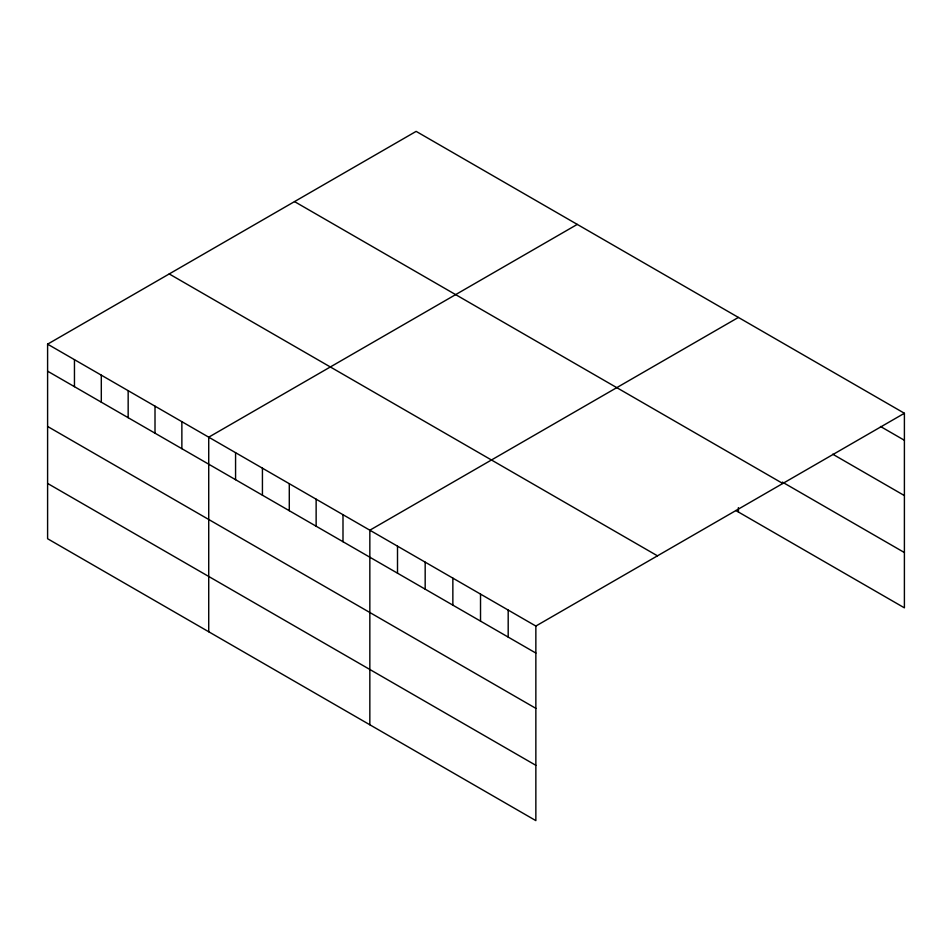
<?xml version="1.0" encoding="UTF-8"?>
<svg xmlns="http://www.w3.org/2000/svg" width="952" height="952" viewBox="0 0 952 952"><rect width="100%" height="100%" fill="white"/><g stroke="black" fill="none" stroke-linecap="round" stroke-linejoin="round"><path stroke-width="1.43" d="M47.6 344.16L535.857 626.047L535.857 820.624L47.6 538.737L47.6 344.16L416.143 131.376L904.4 413.263L904.4 607.84L735.837 510.522M577.269 224.398L208.726 437.182L208.726 631.759M738.395 317.433L369.84 530.204L369.84 724.781M535.857 626.047L904.4 413.263M880.505 426.484L904.4 440.276M832.714 454.187L904.4 495.575M782.413 482.117L904.4 552.541M294.525 201.598L782.782 483.485M169.218 273.938L657.475 555.837M47.6 371.173L535.857 653.06M47.6 426.46L535.857 708.359M47.6 483.438L535.857 765.325M738.395 507.63L738.395 511.998M508.19 610.077L508.19 637.078M480.522 594.096L480.522 621.109M452.854 578.126L452.854 605.139M425.175 562.156L425.175 589.157M397.508 546.174L397.508 573.187M342.994 514.699L342.994 541.712M316.135 499.193L316.135 526.206M289.289 483.699L289.289 510.7M262.431 468.194L262.431 495.195M235.572 452.688L235.572 479.701M181.868 421.677L181.868 448.69M155.009 406.171L155.009 433.184M128.163 390.677L128.163 417.678M101.305 375.171L101.305 402.172M74.458 359.666L74.458 386.667"/></g></svg>
